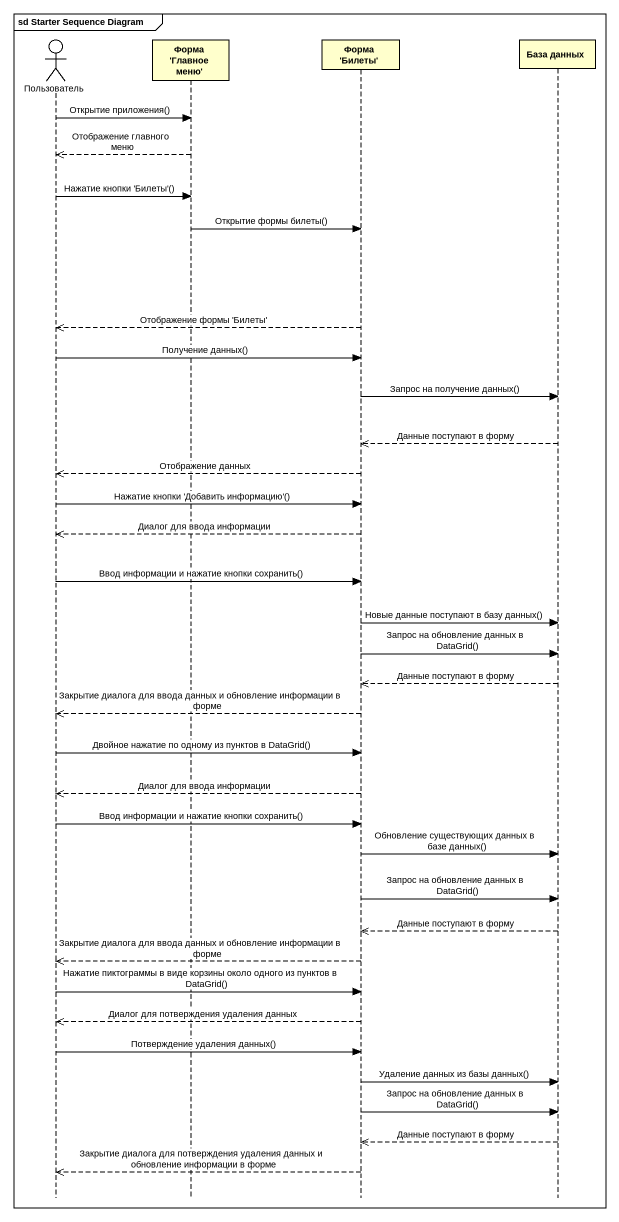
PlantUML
@startuml
mainframe sd Starter Sequence Diagram
hide footbox
actor Пользователь
participant "Форма 'Главное меню'" as Форма_Главное_меню
participant "Форма 'Билеты'" as Форма_Билеты
participant "База данных" as База_данных

Пользователь -> Форма_Главное_меню : Открытие приложения()
Форма_Главное_меню -->> Пользователь : Отображение главного меню
Пользователь -> Форма_Главное_меню : Нажатие кнопки 'Билеты'()
Форма_Главное_меню -> Форма_Билеты : Открытие формы билеты()
Форма_Билеты -->> Пользователь : Отображение формы 'Билеты'
Пользователь -> Форма_Билеты : Получение данных()
Форма_Билеты -> База_данных : Запрос на получение данных()
База_данных -->> Форма_Билеты : Данные поступают в форму
Форма_Билеты -->> Пользователь : Отображение данных
Пользователь -> Форма_Билеты : Нажатие кнопки 'Добавить информацию'()
Форма_Билеты -->> Пользователь : Диалог для ввода информации
Пользователь -> Форма_Билеты : Ввод информации и нажатие кнопки сохранить()
Форма_Билеты -> База_данных : Новые данные поступают в базу данных()
Форма_Билеты -> База_данных : Запрос на обновление данных в DataGrid()
База_данных -->> Форма_Билеты : Данные поступают в форму
Форма_Билеты -->> Пользователь : Закрытие диалога для ввода данных и обновление информации в форме
Пользователь -> Форма_Билеты : Двойное нажатие по одному из пунктов в DataGrid()
Форма_Билеты -->> Пользователь : Диалог для ввода информации
Пользователь -> Форма_Билеты : Ввод информации и нажатие кнопки сохранить()
Форма_Билеты -> База_данных : Обновление существующих данных в базе данных()
Форма_Билеты -> База_данных : Запрос на обновление данных в DataGrid()
База_данных -->> Форма_Билеты : Данные поступают в форму
Форма_Билеты -->> Пользователь : Закрытие диалога для ввода данных и обновление информации в форме
Пользователь -> Форма_Билеты : Нажатие пиктограммы в виде корзины около одного из пунктов в DataGrid()
Форма_Билеты -->> Пользователь : Диалог для потверждения удаления данных
Пользователь -> Форма_Билеты : Потверждение удаления данных()
Форма_Билеты -> База_данных : Удаление данных из базы данных()
Форма_Билеты -> База_данных : Запрос на обновление данных в DataGrid()
База_данных -->> Форма_Билеты : Данные поступают в форму
Форма_Билеты -->> Пользователь : Закрытие диалога для потверждения удаления данных и обновление информации в форме
@enduml
